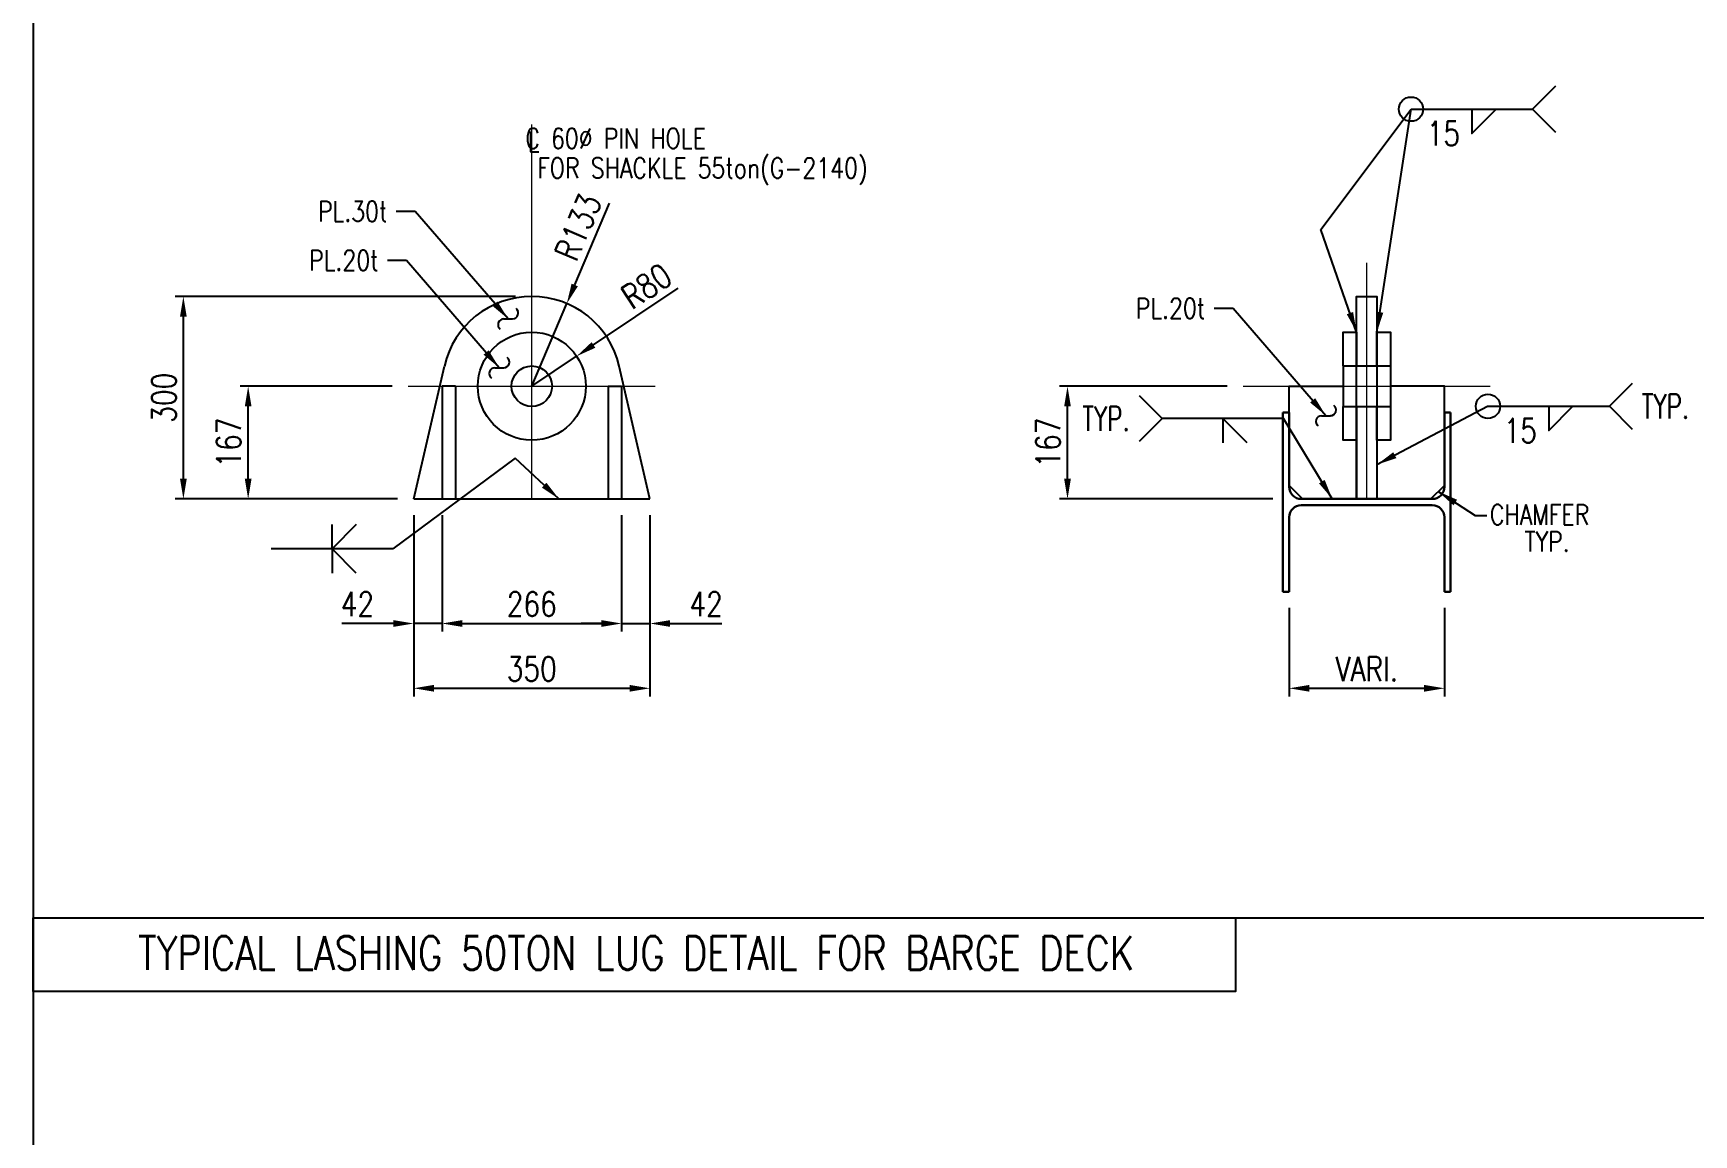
# Model space of a CAD drawing. Header units: metres. Extents: x 322890 to 423810, y -139616 to -68336.
# Drawn here: x 380310 to 404918, y -119083 to -102763 of the extents above; entities that cross this region are included whole.
import ezdxf
from ezdxf.enums import TextEntityAlignment as Align

# ---------------------------------------------------------------- set-up
doc = ezdxf.new("R2010")
doc.units = ezdxf.units.M
doc.header["$LTSCALE"] = 1200
doc.linetypes.add('ACAD_ISO04W100', pattern=[30, 24, -3, 0, -3])
doc.linetypes.add('HIDDEN', pattern=[0.375, 0.25, -0.125])
doc.layers.get('0').update_dxf_attribs({"color": 9})
doc.layers.add('celik presjek', color=30, linetype='Continuous', lineweight=30)
doc.layers.add('ose', color=50, linetype='ACAD_ISO04W100', lineweight=15)
for name, color, linetype in [('CH', 2, 'Continuous'), ('CO', 7, 'Continuous'), ('DIM', 2, 'Continuous'), ('TE', 3, 'Continuous')]:
    doc.layers.add(name, color=color, linetype=linetype)
doc.styles.add('ROMANS', font='romans.shx', dxfattribs={"width": 0.8, "height": 360, "bigfont": 'ghs.shx'})
doc.styles.add('romans1', font='ROMANS.SHX', dxfattribs={"width": 0.8, "height": 360})
doc.dimstyles.new('romans1', dxfattribs={"dimscale": 125, "dimtxt": 3, "dimasz": 2.5, "dimexe": 1, "dimexo": 1, "dimgap": 1, "dimtad": 0, "dimdec": 0, "dimtxsty": 'ROMANS', "dimcen": 2.5, "dimclrd": 2, "dimclre": 2, "dimclrt": 3, "dimazin": 0, "dimtfac": 1, "dimtmove": 0, "dimatfit": 3, "dimfxl": 0, "dimtvp": 1, "dimarcsym": 0})
doc.dimstyles.new('romans1$0', dxfattribs={"dimscale": 150, "dimtxt": 3, "dimasz": 2.5, "dimexe": 1, "dimexo": 2, "dimgap": 1, "dimtad": 0, "dimdec": 0, "dimtxsty": 'ROMANS', "dimcen": 2.5, "dimclrd": 2, "dimclre": 2, "dimclrt": 3, "dimazin": 0, "dimtfac": 1, "dimtdec": 0, "dimtmove": 0, "dimatfit": 3, "dimfxl": 0, "dimtvp": 0.85, "dimarcsym": 0})

# ---------------------------------------------------------------- blocks, each defined once
blk = doc.blocks.new('A$C132A1501')
at = {"layer": 'celik presjek', "color": 8}
for p, q in [((2960, 2768), (0, 2768)), ((0, 2768), (0, 2666)), ((2960, 2768), (2960, 2666)), ((1229, 2666), (0, 2666)), ((2960, 2666), (1731, 2666)), ((1429, 2466), (1429, 302)), ((1531, 2466), (1531, 302)), ((1229, 102), (0, 102)), ((0, 102), (0, 0)), ((2960, 0), (0, 0)), ((2960, 102), (1731, 102)), ((2960, 102), (2960, 0))]:
    blk.add_line(p, q, dxfattribs=at)
for centre, start, end in [((1229, 2466), 0, 90), ((1731, 2466), 90, 180), ((1229, 302), 270, 0), ((1731, 302), 180, 270)]:
    blk.add_arc(centre, 200, start, end, dxfattribs=at)
blk = doc.blocks.new('*D27')
at = {"layer": 'DEFPOINTS', "color": 0, "transparency": 16777216}
for p in [(398922, -111037), (401222, -111037), (401222, -112468)]:
    blk.add_point(p, dxfattribs=at)
at = {"layer": 'TE', "color": 0, "lineweight": -2, "transparency": 16777216}
for p, q in [((398922, -111277), (398922, -112588)), ((401222, -111277), (401222, -112588)), ((399222, -112468), (400922, -112468))]:
    blk.add_line(p, q, dxfattribs=at)
at = {"layer": 'TE', "color": 0, "transparency": 16777216}
for points in [[(399222, -112418), (399222, -112518), (398922, -112468)], [(400922, -112418), (400922, -112518), (401222, -112468)]]:
    blk.add_solid(points, dxfattribs=at)
at = {"layer": 'TE', "color": 0, "transparency": 16777216, "insert": (400072, -112180), "char_height": 360, "attachment_point": 5, "style": 'romans1'}
blk.add_mtext('VARI.', dxfattribs=at)
blk = doc.blocks.new('*D28')
at = {"layer": 'DEFPOINTS', "color": 0, "transparency": 16777216}
for p in [(395637, -107993), (398242, -107993), (398922, -109663)]:
    blk.add_point(p, dxfattribs=at)
at = {"layer": 'TE', "color": 0, "lineweight": -2, "transparency": 16777216}
for p, q in [((398002, -107993), (395517, -107993)), ((395637, -109363), (395637, -108293)), ((398682, -109663), (395517, -109663))]:
    blk.add_line(p, q, dxfattribs=at)
at = {"layer": 'TE', "color": 0, "transparency": 16777216}
for points in [[(395587, -108293), (395687, -108293), (395637, -107993)], [(395587, -109363), (395687, -109363), (395637, -109663)]]:
    blk.add_solid(points, dxfattribs=at)
at = {"layer": 'TE', "color": 0, "transparency": 16777216, "insert": (395349, -108828), "char_height": 360, "attachment_point": 5, "rotation": 90, "style": 'romans1'}
blk.add_mtext('167', dxfattribs=at)
blk = doc.blocks.new('*D29')
at = {"layer": 'DEFPOINTS', "color": 0, "transparency": 16777216}
for p in [(383495, -107993), (385868, -107993), (385948, -109663)]:
    blk.add_point(p, dxfattribs=at)
at = {"layer": 'TE', "color": 0, "lineweight": -2, "transparency": 16777216}
for p, q in [((385628, -107993), (383375, -107993)), ((383495, -109363), (383495, -108293)), ((385708, -109663), (383375, -109663))]:
    blk.add_line(p, q, dxfattribs=at)
at = {"layer": 'TE', "color": 0, "transparency": 16777216}
for points in [[(383445, -108293), (383545, -108293), (383495, -107993)], [(383445, -109363), (383545, -109363), (383495, -109663)]]:
    blk.add_solid(points, dxfattribs=at)
at = {"layer": 'TE', "color": 0, "transparency": 16777216, "insert": (383207, -108828), "char_height": 360, "attachment_point": 5, "rotation": 90, "style": 'romans1'}
blk.add_mtext('167', dxfattribs=at)
blk = doc.blocks.new('*D30')
at = {"layer": 'DEFPOINTS', "color": 0, "transparency": 16777216}
for p in [(382535, -106663), (387698, -106663), (385948, -109663)]:
    blk.add_point(p, dxfattribs=at)
at = {"layer": 'TE', "color": 0, "lineweight": -2, "transparency": 16777216}
for p, q in [((387458, -106663), (382415, -106663)), ((382535, -109363), (382535, -106963)), ((385708, -109663), (382415, -109663))]:
    blk.add_line(p, q, dxfattribs=at)
at = {"layer": 'TE', "color": 0, "transparency": 16777216}
for points in [[(382485, -106963), (382585, -106963), (382535, -106663)], [(382485, -109363), (382585, -109363), (382535, -109663)]]:
    blk.add_solid(points, dxfattribs=at)
at = {"layer": 'TE', "color": 0, "transparency": 16777216, "insert": (382247, -108163), "char_height": 360, "attachment_point": 5, "rotation": 90, "style": 'romans1'}
blk.add_mtext('300', dxfattribs=at)
blk = doc.blocks.new('*D31')
at = {"layer": 'DEFPOINTS', "color": 0, "transparency": 16777216}
for p in [(385948, -109663), (389448, -109663), (389448, -112468)]:
    blk.add_point(p, dxfattribs=at)
at = {"layer": 'TE', "color": 0, "lineweight": -2, "transparency": 16777216}
for p, q in [((385948, -109903), (385948, -112588)), ((389448, -109903), (389448, -112588)), ((386248, -112468), (389148, -112468))]:
    blk.add_line(p, q, dxfattribs=at)
at = {"layer": 'TE', "color": 0, "transparency": 16777216}
for points in [[(386248, -112418), (386248, -112518), (385948, -112468)], [(389148, -112418), (389148, -112518), (389448, -112468)]]:
    blk.add_solid(points, dxfattribs=at)
at = {"layer": 'TE', "color": 0, "transparency": 16777216, "insert": (387698, -112180), "char_height": 360, "attachment_point": 5, "style": 'romans1'}
blk.add_mtext('350', dxfattribs=at)
blk = doc.blocks.new('*D32')
at = {"layer": 'DEFPOINTS', "color": 0, "transparency": 16777216}
for p in [(385948, -109663), (386368, -109663), (385948, -111508)]:
    blk.add_point(p, dxfattribs=at)
at = {"layer": 'TE', "color": 0, "lineweight": -2, "transparency": 16777216}
for p, q in [((385948, -109903), (385948, -111628)), ((386368, -109903), (386368, -111628)), ((385648, -111508), (384882, -111508)), ((386368, -111508), (385948, -111508)), ((386668, -111508), (386968, -111508))]:
    blk.add_line(p, q, dxfattribs=at)
at = {"layer": 'TE', "color": 0, "transparency": 16777216}
for points in [[(385648, -111458), (385648, -111558), (385948, -111508)], [(386668, -111458), (386668, -111558), (386368, -111508)]]:
    blk.add_solid(points, dxfattribs=at)
at = {"layer": 'TE', "color": 0, "transparency": 16777216, "insert": (385115, -111220), "char_height": 360, "attachment_point": 5, "style": 'romans1'}
blk.add_mtext('42', dxfattribs=at)
blk = doc.blocks.new('*D33')
at = {"layer": 'DEFPOINTS', "color": 0, "transparency": 16777216}
for p in [(386368, -109663), (389028, -109663), (389028, -111508)]:
    blk.add_point(p, dxfattribs=at)
at = {"layer": 'TE', "color": 0, "lineweight": -2, "transparency": 16777216}
for p, q in [((386368, -109903), (386368, -111628)), ((389028, -109903), (389028, -111628)), ((386668, -111508), (388728, -111508))]:
    blk.add_line(p, q, dxfattribs=at)
at = {"layer": 'TE', "color": 0, "transparency": 16777216}
for points in [[(386668, -111458), (386668, -111558), (386368, -111508)], [(388728, -111458), (388728, -111558), (389028, -111508)]]:
    blk.add_solid(points, dxfattribs=at)
at = {"layer": 'TE', "color": 0, "transparency": 16777216, "insert": (387698, -111220), "char_height": 360, "attachment_point": 5, "style": 'romans1'}
blk.add_mtext('266', dxfattribs=at)
blk = doc.blocks.new('*D34')
at = {"layer": 'DEFPOINTS', "color": 0, "transparency": 16777216}
for p in [(389028, -109663), (389448, -109663), (389448, -111508)]:
    blk.add_point(p, dxfattribs=at)
at = {"layer": 'TE', "color": 0, "lineweight": -2, "transparency": 16777216}
for p, q in [((389028, -109903), (389028, -111628)), ((389448, -109903), (389448, -111628)), ((388728, -111508), (388428, -111508)), ((389028, -111508), (389448, -111508)), ((389748, -111508), (390515, -111508))]:
    blk.add_line(p, q, dxfattribs=at)
at = {"layer": 'TE', "color": 0, "transparency": 16777216}
for points in [[(388728, -111458), (388728, -111558), (389028, -111508)], [(389748, -111458), (389748, -111558), (389448, -111508)]]:
    blk.add_solid(points, dxfattribs=at)
at = {"layer": 'TE', "color": 0, "transparency": 16777216, "insert": (390281, -111220), "char_height": 360, "attachment_point": 5, "style": 'romans1'}
blk.add_mtext('42', dxfattribs=at)
blk = doc.blocks.new('*D35')
at = {"layer": 'DEFPOINTS', "color": 0, "transparency": 16777216}
for p in [(388363, -107548), (387698, -107993)]:
    blk.add_point(p, dxfattribs=at)
at = {"layer": 'TE', "color": 0, "lineweight": -2, "transparency": 16777216}
for p, q in [((388613, -107381), (389867, -106542)), ((387698, -107993), (388363, -107548))]:
    blk.add_line(p, q, dxfattribs=at)
at = {"layer": 'TE', "color": 0, "transparency": 16777216}
blk.add_solid([(388585, -107340), (388640, -107423), (388363, -107548)], dxfattribs=at)
at = {"layer": 'TE', "color": 0, "transparency": 16777216, "insert": (389399, -106509), "char_height": 360, "attachment_point": 5, "rotation": 33.7745, "style": 'romans1'}
blk.add_mtext('R80', dxfattribs=at)
blk = doc.blocks.new('*D36')
at = {"layer": 'DEFPOINTS', "color": 0, "transparency": 16777216}
for p in [(388217, -106768), (387698, -107993)]:
    blk.add_point(p, dxfattribs=at)
at = {"layer": 'TE', "color": 0, "lineweight": -2, "transparency": 16777216}
for p, q in [((388335, -106492), (388848, -105282)), ((387698, -107993), (388217, -106768))]:
    blk.add_line(p, q, dxfattribs=at)
at = {"layer": 'TE', "color": 0, "transparency": 16777216}
blk.add_solid([(388288, -106473), (388381, -106512), (388217, -106768)], dxfattribs=at)
at = {"layer": 'TE', "color": 0, "transparency": 16777216, "insert": (388385, -105636), "char_height": 360, "attachment_point": 5, "rotation": 67.0266, "style": 'romans1'}
blk.add_mtext('R133', dxfattribs=at)
blk = doc.blocks.new('2s22')
at = {"layer": 'CO'}
blk.add_line((-0.16, -0.25), (0.16, 0.25), dxfattribs=at)
for centre, start, end in [((-0.16, 0.45), 327.8636, 110), ((0.16, -0.45), 147.8636, 290)]:
    blk.add_arc(centre, 0.375, start, end, dxfattribs=at)

msp = doc.modelspace()

# ---------------------------------------------------------------- linework, layer by layer
for p, q in [((385948.3, -109662.8), (386402.3, -107694)), ((389448.3, -109662.8), (388994.3, -107694)), ((399721.8, -107692.8), (399721.8, -108292.8)), ((399921.8, -108292.8), (399921.8, -107692.8)), ((400221.8, -107692.8), (400221.8, -108292.8)), ((400421.8, -107692.8), (400421.8, -108292.8)), ((386368.3, -107992.8), (386368.3, -109662.8)), ((386568.3, -107992.8), (386368.3, -107992.8)), ((386568.3, -107992.8), (386568.3, -109662.8)), ((388828.3, -107992.8), (388828.3, -109662.8)), ((388828.3, -107992.8), (389028.3, -107992.8)), ((389028.3, -107992.8), (389028.3, -109662.8)), ((385948.3, -109662.8), (389448.3, -109662.8))]:
    msp.add_line(p, q)
for points in [[(399921.8, -107692.8), (399921.8, -106662.8), (400221.8, -106662.8), (400221.8, -107692.8)], [(399721.8, -107692.8), (399721.8, -107192.8), (399921.8, -107192.8), (399921.8, -107692.8)], [(400221.8, -107692.8), (400221.8, -107192.8), (400421.8, -107192.8), (400421.8, -107692.8)], [(399921.8, -108292.8), (399921.8, -109662.8), (399121.8, -109662.8), (398921.8, -109462.8), (398921.8, -107992.8), (399721.8, -107992.8)], [(400221.8, -108292.8), (400221.8, -109662.8), (401021.8, -109662.8), (401221.8, -109462.8), (401221.8, -107992.8), (400421.8, -107992.8)], [(399921.8, -108292.8), (399921.8, -108792.8), (399721.8, -108792.8), (399721.8, -108292.8)], [(400221.8, -108292.8), (400221.8, -109662.8), (399921.8, -109662.8), (399921.8, -108292.8)], [(400421.8, -108292.8), (400421.8, -108792.8), (400221.8, -108792.8), (400221.8, -108292.8)]]:
    msp.add_lwpolyline(points)
for radius in [800, 300]:
    msp.add_circle((387698.3, -107992.8), radius)
msp.add_arc((387698.3, -107992.8), 1330, 12.98524, 167.01476)
at = {"layer": 'CH', "color": 3, "linetype": 'Continuous'}
msp.add_lwpolyline([(380309.8, -115869), (398128.9, -115869), (398128.9, -116961.4), (380309.8, -116961.4)], close=True, dxfattribs=at)
at = {"layer": 'CO', "linetype": 'HIDDEN', "ltscale": 10}
for p, q in [((399721.8, -107692.8), (400421.8, -107692.8)), ((399721.8, -108292.8), (400421.8, -108292.8))]:
    msp.add_line(p, q, dxfattribs=at)
at = {"layer": 'DIM', "color": 3}
for p, q in [((380309.8, -82908.3), (380309.8, -107767.7)), ((380309.8, -107767.7), (380309.8, -120184)), ((380309.8, -115869), (406408.9, -115869))]:
    msp.add_line(p, q, dxfattribs=at)
at = {"layer": 'ose', "color": 1}
for p, q in [((387698.3, -109662.8), (387698.3, -104116.1)), ((400071.8, -109662.8), (400071.8, -106162.8)), ((385868.3, -107992.8), (389528.3, -107992.8)), ((398241.8, -107992.8), (401901.8, -107992.8))]:
    msp.add_line(p, q, dxfattribs=at)
at = {"layer": 'TE', "color": 0}
for p, q in [((400727.8, -103887.8), (402527.8, -103887.8)), ((398839.6, -108471.7), (397039.6, -108471.7)), ((401867.5, -108290), (403667.5, -108290)), ((385637.7, -110400.9), (383837.7, -110400.9))]:
    msp.add_line(p, q, dxfattribs=at)
for points in [[(402867.2, -103548.4), (402527.8, -103887.8), (402867.2, -104227.2)], [(401627.8, -103887.8), (401627.8, -104247.8), (401987.8, -103887.8)], [(404007, -107950.6), (403667.5, -108290), (404007, -108629.4)], [(396700.2, -108132.2), (397039.6, -108471.7), (396700.2, -108811.1)], [(398299.6, -108831.7), (397939.6, -108471.7), (397939.6, -108831.7)], [(402767.5, -108290), (402767.5, -108650), (403127.5, -108290)], [(385097.7, -110040.9), (384737.7, -110400.9), (384737.7, -110040.9)], [(385097.7, -110760.9), (384737.7, -110400.9), (384737.7, -110760.9)]]:
    msp.add_lwpolyline(points, dxfattribs=at)
for centre in [(400727.8, -103887.8), (401867.5, -108290)]:
    msp.add_circle(centre, 180, dxfattribs=at)

# ---------------------------------------------------------------- block references
for name, p, xscale, yscale, zscale, rotation in [('2s22', (387347.8, -106995.8), 225, 225, 225, 302.8227216059999), ('2s22', (387217.1, -107719.8), 225, 225, 225, 302.8227216059999), ('2s22', (399466.9, -108429.3), 225, 225, 225, 302.8227216059999), ('A$C132A1501', (401313.6, -111036.8), 0.8973158562448589, 0.8973158562448589, 0.8973158562448589, 90)]:
    msp.add_blockref(name, p, dxfattribs=dict(xscale=xscale, yscale=yscale, zscale=zscale, rotation=rotation))

# ---------------------------------------------------------------- texts
at = {"layer": 'CO', "color": 7, "style": 'ROMANS', "width": 0.8}
msp.add_text('TYPICAL LASHING 50TON LUG DETAIL FOR BARGE DECK', height=500, dxfattribs=at).set_placement((389245.1, -116639.5), align=Align.CENTER)
at = {"layer": 'TE', "color": 0, "style": 'ROMANS', "width": 0.8}
for p in [(401207.8, -104067.8), (402347.5, -108470)]:
    msp.add_text('15', height=360, dxfattribs=at).set_placement(p, align=Align.TOP_CENTER)
at = {"layer": 'TE', "color": 7, "style": 'ROMANS', "width": 0.8}
for s, p in [('C 60%%C PIN HOLE', (387602.3, -104472.2)), ('L', (387637.8, -104521.2)), ('FOR SHACKLE 55ton(G-2140)', (387779.8, -104910.6)), ('PL.30t', (384528.5, -105553.4)), ('PL.20t', (384397.9, -106277.4)), ('PL.20t', (396647.7, -106986.9)), ('CHAMFER', (401896.3, -110044)), ('TYP.', (402409.8, -110443.6))]:
    msp.add_text(s, height=300, rotation=360, dxfattribs=at).set_placement(p)
at = {"layer": 'TE', "color": 0, "style": 'ROMANS', "width": 0.7}
msp.add_text('TYP.', height=360, dxfattribs=at).set_placement((404147.5, -108290), align=Align.MIDDLE_LEFT)
msp.add_text('TYP.', height=360, dxfattribs=at).set_placement((396559.6, -108471.7), align=Align.MIDDLE_RIGHT)

# ---------------------------------------------------------------- dimensions: what is measured, and where the dimension line sits
at = {"layer": 'TE', "color": 0}
for mpoint, picture, middle in [((388217.4, -106768.3), '*D36', (388649.7, -105748.7)), ((388363.3, -107548.1), '*D35', (389559.4, -106748.2))]:
    dim = msp.add_radius_dim(center=(387698.3, -107992.8), mpoint=mpoint, dimstyle='romans1', override={"dimscale": 120, "dimexo": 2, "dimgap": 0, "dimlfac": 0.1, "dimzin": 0, "dimtxsty": 'romans1', "dimcen": 1, "dimdle": 1, "dimclrd": 0, "dimclre": 0, "dimclrt": 0, "dimtdec": 0, "dimatfit": 0, "dimtvp": 0.8}, dxfattribs=at)
    dim.commit()
    dim.dimension.update_dxf_attribs({"geometry": picture, "text_midpoint": middle, "dimtype": 164})
for base, p1, p2, picture, middle in [((382535.4, -106662.8), (385948.3, -109662.8), (387698.3, -106662.8), '*D30', (382247.4, -108162.8)), ((383495.4, -107992.8), (385948.3, -109662.8), (385868.3, -107992.8), '*D29', (383207.4, -108827.8)), ((395637.2, -107992.8), (398921.8, -109662.8), (398241.8, -107992.8), '*D28', (395349.2, -108827.8))]:
    dim = msp.add_linear_dim(base=base, p1=p1, p2=p2, angle=90, dimstyle='romans1$0', override={"dimscale": 120, "dimgap": 0, "dimlfac": 0.1, "dimzin": 0, "dimtxsty": 'romans1', "dimcen": 1, "dimdle": 1, "dimclrd": 0, "dimclre": 0, "dimclrt": 0, "dimatfit": 0, "dimtvp": 0.8}, dxfattribs=at)
    dim.commit()
    dim.dimension.update_dxf_attribs({"geometry": picture, "text_midpoint": middle})
for base, p1, p2, picture, middle in [((385948.3, -111508.2), (386368.3, -109662.8), (385948.3, -109662.8), '*D32', (385115.2, -111220.2)), ((389448.3, -112468.2), (385948.3, -109662.8), (389448.3, -109662.8), '*D31', (387698.3, -112180.2)), ((389028.3, -111508.2), (386368.3, -109662.8), (389028.3, -109662.8), '*D33', (387698.3, -111220.2)), ((389448.3, -111508.2), (389028.3, -109662.8), (389448.3, -109662.8), '*D34', (390281.5, -111220.2))]:
    dim = msp.add_linear_dim(base=base, p1=p1, p2=p2, dimstyle='romans1$0', override={"dimscale": 120, "dimgap": 0, "dimlfac": 0.1, "dimzin": 0, "dimtxsty": 'romans1', "dimcen": 1, "dimdle": 1, "dimclrd": 0, "dimclre": 0, "dimclrt": 0, "dimatfit": 0, "dimtvp": 0.8}, dxfattribs=at)
    dim.commit()
    dim.dimension.update_dxf_attribs({"geometry": picture, "text_midpoint": middle})
dim = msp.add_linear_dim(base=(401221.8, -112468.2), p1=(398921.8, -111036.8), p2=(401221.8, -111036.8), text='VARI.', dimstyle='romans1$0', override={"dimscale": 120, "dimgap": 0, "dimlfac": 0.1, "dimzin": 0, "dimtxsty": 'romans1', "dimcen": 1, "dimdle": 1, "dimclrd": 0, "dimclre": 0, "dimclrt": 0, "dimatfit": 0, "dimtvp": 0.8}, dxfattribs=at)
dim.commit()
dim.dimension.update_dxf_attribs({"geometry": '*D27', "text_midpoint": (400071.8, -112180.2)})

# ---------------------------------------------------------------- leaders
for points in [[(399921.8, -107192.8), (399388.7, -105672.2), (400727.8, -103887.8)], [(400221.8, -107192.8), (400727.8, -103887.8)], [(387347.8, -106995.8), (385971.5, -105406.3), (385690.2, -105406.3)], [(387217.1, -107719.8), (385840.8, -106130.3), (385559.5, -106130.3)], [(399466.9, -108429.3), (398090.6, -106839.8), (397809.3, -106839.8)], [(399561.2, -109662.8), (398839.6, -108471.7)], [(400221.8, -109154.3), (401862.8, -108290), (401867.5, -108290)], [(388101.3, -109662.8), (387451.1, -109059), (385637.7, -110400.9)], [(401131.8, -109552.8), (401676.5, -109906), (401851, -109906)]]:
    msp.add_leader(points, dimstyle='romans1', override={"dimscale": 120, "dimexo": 2, "dimgap": 0, "dimlfac": 0.1, "dimzin": 0, "dimtxsty": 'romans1', "dimcen": 1, "dimdle": 1, "dimclrd": 0, "dimclre": 0, "dimclrt": 0, "dimtdec": 0, "dimatfit": 0, "dimtvp": 0.8}, dxfattribs=at)

doc.saveas('drawing.dxf')
